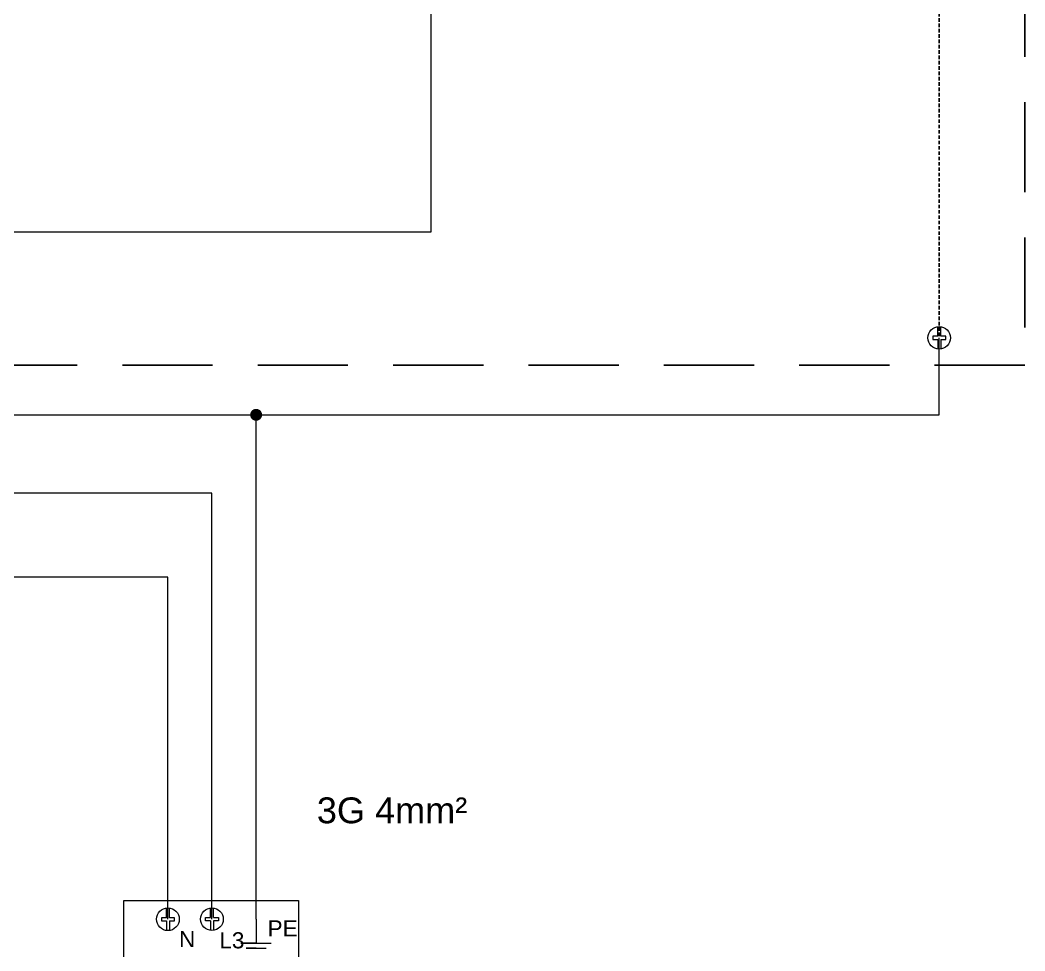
# Model space of a CAD drawing. Header units: millimetres. Extents: x 2233 to 2512, y 1440 to 1767.
# Drawn here: x 2396.8 to 2467.5, y 1583 to 1648.5 of the extents above; entities that cross this region are included whole.
import ezdxf

# ---------------------------------------------------------------- set-up
doc = ezdxf.new("R2010")
doc.units = ezdxf.units.MM
doc.linetypes.add('DASHED2', pattern=[0.375, 0.25, -0.125])
doc.linetypes.add('HIDDEN', pattern=[9.525, 6.35, -3.175])
for name, color, linetype, lineweight in [('01_Puissance', 250, 'Continuous', 20), ('02_Commande', 250, 'Continuous', 18), ('03_Symbole', 250, 'Continuous', 15), ('Layer1', 253, 'DASHED2', 18), ('trait fin', 253, 'HIDDEN', 18)]:
    doc.layers.add(name, color=color, linetype=linetype, lineweight=lineweight)
doc.layers.add('04_Texte', color=7, linetype='Continuous')
doc.styles.get("Standard").update_dxf_attribs({"font": 'arial.ttf'})

msp = doc.modelspace()

# ---------------------------------------------------------------- linework, layer by layer
at = {"layer": '01_Puissance'}
for p, q in [((2461.443, 1620.762), (2461.443, 1626.179)), ((2383.713, 1620.762), (2461.443, 1620.762)), ((2413.385, 1585.272), (2413.385, 1620.762)), ((2410.277, 1615.248), (2358.78, 1615.248)), ((2410.277, 1585.268), (2410.277, 1615.248)), ((2407.18, 1609.33), (2358.78, 1609.33)), ((2407.18, 1585.262), (2407.18, 1609.33)), ((2416.372, 1586.577), (2416.372, 1586.465)), ((2413.385, 1585.272), (2413.385, 1583.58)), ((2413.385, 1583.58), (2412.318, 1583.58)), ((2412.318, 1583.58), (2414.452, 1583.58)), ((2413.385, 1583.225), (2412.673, 1583.225)), ((2412.673, 1583.225), (2414.096, 1583.225))]:
    msp.add_line(p, q, dxfattribs=at)
at = {"layer": '01_Puissance', "const_width": 0.419}
msp.add_lwpolyline([(2413.175, 1620.762, 1), (2413.594, 1620.762, 1)], format="xyb", close=True, dxfattribs=at)
at = {"layer": '02_Commande'}
for p, q in [((2425.704, 1633.641), (2425.704, 1689.968)), ((2322.517, 1633.641), (2425.704, 1633.641))]:
    msp.add_line(p, q, dxfattribs=at)
at = {"layer": '03_Symbole', "color": 7, "linetype": 'Continuous'}
for p, q in [((2461.336, 1626.287), (2461.336, 1626.97)), ((2461.55, 1626.287), (2461.55, 1626.97)), ((2460.983, 1626.287), (2460.983, 1626.072)), ((2461.336, 1626.287), (2460.983, 1626.287)), ((2460.983, 1626.072), (2461.336, 1626.072)), ((2461.336, 1626.072), (2461.336, 1625.388)), ((2461.903, 1626.287), (2461.55, 1626.287)), ((2461.55, 1626.072), (2461.55, 1625.388)), ((2461.55, 1626.072), (2461.903, 1626.072)), ((2461.903, 1626.072), (2461.903, 1626.287)), ((2407.072, 1585.369), (2407.072, 1586.053)), ((2407.287, 1585.369), (2407.287, 1586.053)), ((2410.17, 1585.375), (2410.17, 1586.059)), ((2410.384, 1585.375), (2410.384, 1586.059)), ((2406.719, 1585.369), (2406.719, 1585.154)), ((2407.072, 1585.369), (2406.719, 1585.369)), ((2406.719, 1585.154), (2407.072, 1585.154)), ((2407.072, 1585.154), (2407.072, 1584.471)), ((2407.64, 1585.369), (2407.287, 1585.369)), ((2407.287, 1585.154), (2407.287, 1584.471)), ((2407.287, 1585.154), (2407.64, 1585.154)), ((2407.64, 1585.154), (2407.64, 1585.369)), ((2409.817, 1585.16), (2409.817, 1585.375)), ((2409.817, 1585.375), (2410.17, 1585.375)), ((2410.17, 1585.16), (2409.817, 1585.16)), ((2410.17, 1585.16), (2410.17, 1584.477)), ((2410.384, 1585.375), (2410.737, 1585.375)), ((2410.384, 1585.16), (2410.384, 1584.477)), ((2410.737, 1585.16), (2410.384, 1585.16)), ((2410.737, 1585.375), (2410.737, 1585.16))]:
    msp.add_line(p, q, dxfattribs=at)
at = {"layer": '03_Symbole'}
msp.add_lwpolyline([(2404.082, 1586.577), (2416.372, 1586.577), (2416.372, 1566.267), (2404.082, 1566.267)], close=True, dxfattribs=at)
at = {"layer": '03_Symbole', "color": 7, "linetype": 'Continuous'}
for centre in [(2461.443, 1626.179), (2407.18, 1585.262), (2410.277, 1585.268)]:
    msp.add_circle(centre, 0.798, dxfattribs=at)
at = {"layer": 'Layer1', "lineweight": -3}
msp.add_line((2461.443, 1736.049), (2461.443, 1626.179), dxfattribs=at)
at = {"layer": 'trait fin', "lineweight": -3}
msp.add_lwpolyline([(2246.663, 1738.024), (2467.472, 1738.024), (2467.472, 1624.248), (2246.663, 1624.248)], close=True, dxfattribs=at)

# ---------------------------------------------------------------- texts
at = {"layer": '04_Texte', "lineweight": -3, "insert": (2417.654, 1593.834), "char_height": 1.8183, "attachment_point": 1}
msp.add_mtext_dynamic_manual_height_columns('3G 4mm²', width=14.58471, gutter_width=9.092, heights=[0], dxfattribs=at)
at = {"layer": '04_Texte', "attachment_point": 1}
for s, insert, char_height in [('PE', (2414.189, 1585.188), 1.1335), ('N', (2407.958, 1584.432), 1.133), ('L3', (2410.798, 1584.346), 1.1335)]:
    msp.add_mtext_dynamic_manual_height_columns(s, width=1.13345, gutter_width=5.667, heights=[0], dxfattribs=dict(at, insert=insert, char_height=char_height))

doc.saveas('drawing.dxf')
